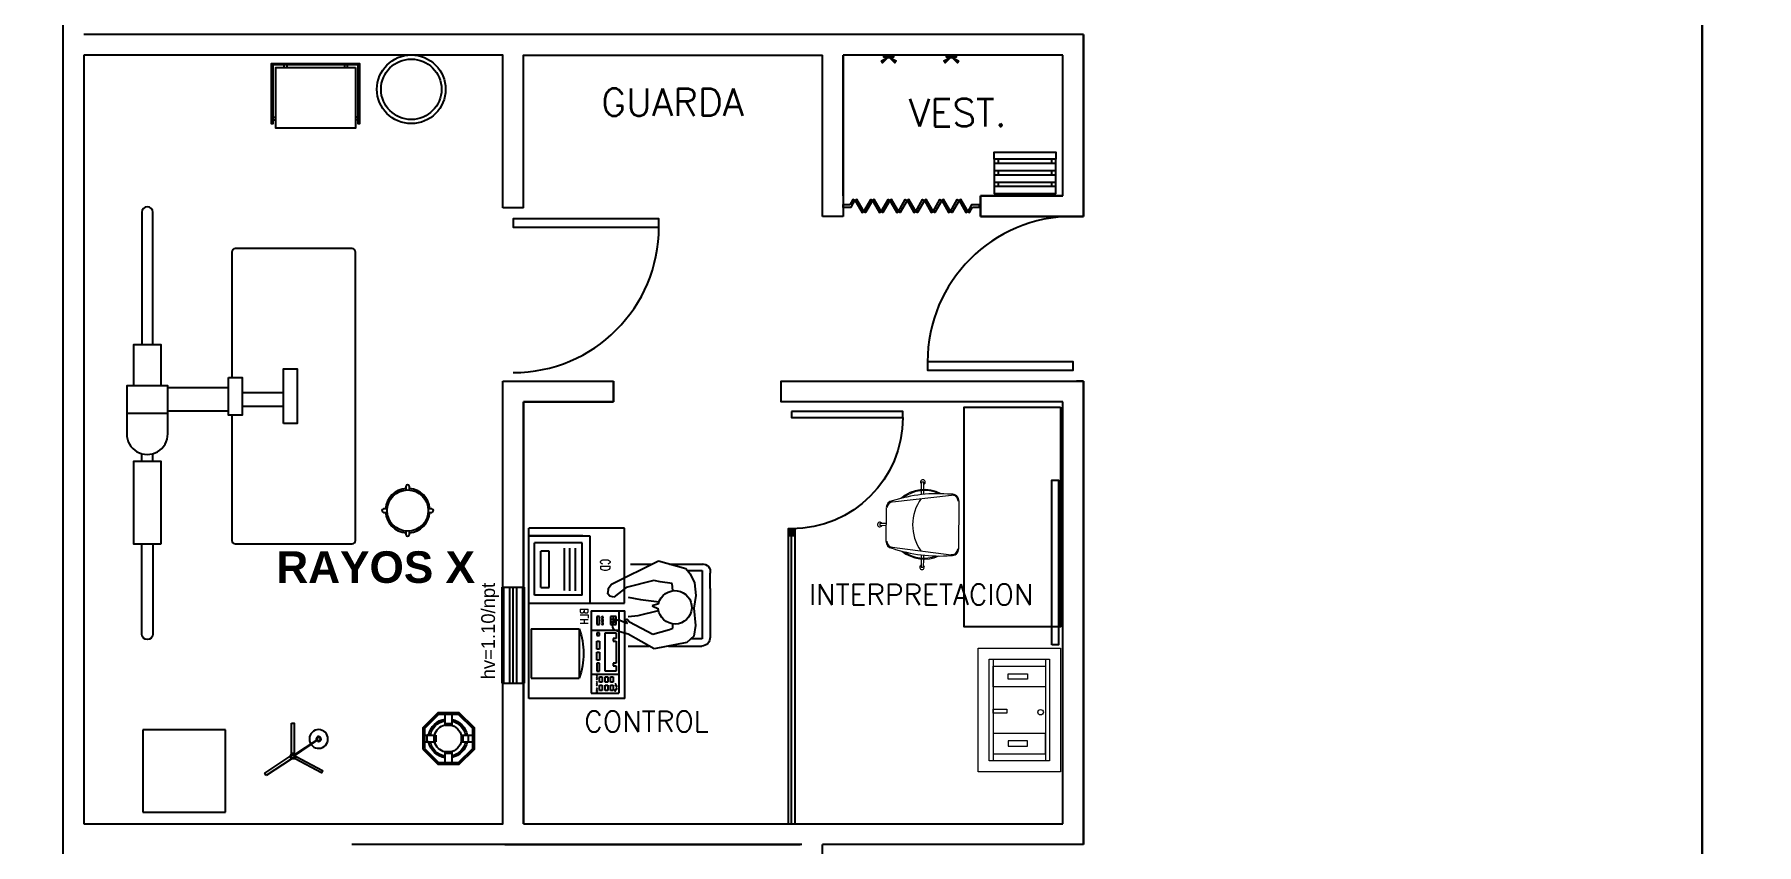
# Model space of a CAD drawing. Header units: millimetres. Extents: x 2523 to 2756, y 378 to 482.
# Drawn here: x 2724.76 to 2737.29, y 393.82 to 399.72 of the extents above; entities that cross this region are included whole.
import ezdxf
from ezdxf.enums import TextEntityAlignment as Align

# ---------------------------------------------------------------- set-up
doc = ezdxf.new("R2010")
doc.units = ezdxf.units.MM
for name, color, linetype in [('CAN', 7, 'Continuous'), ('CANCEL', 6, 'Continuous'), ('M', 5, 'Continuous'), ('MOBILIARIO', 161, 'Continuous'), ('MS', 8, 'Continuous'), ('TEXTOS', 3, 'Continuous')]:
    doc.layers.add(name, color=color, linetype=linetype)
doc.layers.add('MOB', color=161, linetype='Continuous', lineweight=15)
doc.layers.add('MUROS', color=7, linetype='Continuous', lineweight=50)
doc.styles.add('ArialB', font='arialbd.ttf')
doc.styles.add('BOLD', font='GOTHIC.TTF')
doc.styles.add('ROMANS', font='romans.shx')

# ---------------------------------------------------------------- blocks, each defined once
blk = doc.blocks.new('P10')
blk.add_lwpolyline([(-0.9, 0.9), (-0.95, 0.9), (-0.95, 0), (-0.9, 0)], close=True)
blk.add_arc((-0.9, 0), 0.9, 0, 90)
blk = doc.blocks.new('TRATAMIENTOS PB_XREF$0$cubeta')
for p, q in [((-0.025, 0.169), (-0.025, 0.088)), ((-0.025, 0.14), (-0.025, 0.15)), ((0.025, 0.15), (-0.025, 0.15)), ((0.025, 0.169), (0.025, 0.088)), ((0.025, 0.14), (0.025, 0.15)), ((-0.094, 0.019), (-0.175, 0.019)), ((0.175, 0.019), (0.094, 0.019)), ((-0.094, -0.031), (-0.175, -0.031)), ((-0.025, -0.1), (-0.025, -0.181)), ((0.025, -0.1), (0.025, -0.181)), ((0.175, -0.031), (0.094, -0.031)), ((-0.025, -0.14), (-0.025, -0.15)), ((0.025, -0.15), (-0.025, -0.15)), ((0.025, -0.14), (0.025, -0.15))]:
    blk.add_line(p, q)
for points in [[(0.078, 0.182), (0.187, 0.072), (0.187, -0.083), (0.078, -0.193), (-0.078, -0.193), (-0.187, -0.083), (-0.187, 0.072), (-0.078, 0.182)], [(0.072, 0.169), (0.175, 0.067), (0.175, -0.078), (0.072, -0.181), (-0.072, -0.181), (-0.175, -0.078), (-0.175, 0.067), (-0.072, 0.169)]]:
    blk.add_lwpolyline(points, close=True)
for points in [[(-0.106, -0.031), (-0.106, 0.019)], [(-0.094, -0.031), (-0.094, 0.019)], [(-0.025, 0.101), (0.025, 0.101)], [(-0.025, 0.088), (0.025, 0.088)], [(0.094, 0.019), (0.094, -0.031)], [(0.106, 0.019), (0.106, -0.031)], [(0.025, -0.1), (-0.025, -0.1)], [(0.025, -0.112), (-0.025, -0.112)]]:
    blk.add_lwpolyline(points)
for radius, start, end in [(0.142, 100.1042, 172.2026), (0.13, 101.0875, 171.4475), (0.142, 7.7974, 79.8958), (0.13, 8.5525, 78.9125), (0.1, 104.4775, 168.8527), (0.1, 11.1473, 75.5225), (0.142, 192.4276, 259.8958), (0.13, 193.6446, 258.9125), (0.1, 197.8586, 342.1414), (0.142, 280.1042, 347.5724), (0.13, 281.0875, 346.3554)]:
    blk.add_arc((0, 0), radius, start, end)
blk = doc.blocks.new('TRATAMIENTOS PB_XREF$0$charola 01')
for p, q in [((0.39, 0.31), (0.39, 0.29)), ((0.41, 0.31), (0.41, 0.29)), ((0.01, 0.23), (0.03, 0.23)), ((0.01, 0.21), (0.03, 0.21)), ((0.01, -0.21), (0.03, -0.21)), ((0.01, -0.23), (0.03, -0.23)), ((0.39, -0.31), (0.39, -0.29)), ((0.41, -0.31), (0.41, -0.29))]:
    blk.add_line(p, q)
for points in [[(0.01, 0.31), (0.44, 0.31), (0.44, 0.32), (0, 0.32), (0, -0.32), (0.44, -0.32), (0.44, -0.31), (0.01, -0.31)], [(0.03, -0.29), (0.47, -0.29), (0.47, 0.29), (0.03, 0.29)]]:
    blk.add_lwpolyline(points, close=True)
blk = doc.blocks.new('TRATAMIENTOS PB_XREF$0$lampara_pie')
for p, q in [((-0.017, -0.008), (-0.023, 0.001)), ((-0.015, 0.019), (0.013, 0.02)), ((0.011, -0.02), (0.023, 0.002)), ((-0.01, -0.003), (-0.178, -0.117)), ((-0.006, -0.008), (-0.175, -0.121)), ((-0.009, -0.02), (-0.014, -0.013))]:
    blk.add_line(p, q)
for points in [[(0.195, 0.141), (0.206, 0.124), (0.023, 0.002), (0.013, 0.02)], [(-0.015, 0.019), (-0.023, 0.001), (-0.216, 0.103), (-0.207, 0.121)], [(0.011, -0.241), (-0.009, -0.241), (-0.009, -0.021), (0.011, -0.021)]]:
    blk.add_lwpolyline(points, close=True)
for centre, radius in [((0, 0), 0.0102), ((-0.187, -0.126), 0.0131)]:
    blk.add_circle(centre, radius)
for radius, start, end in [(0.0679, 36.7657, 31.9693), (0.0174, 43.7466, 24.9463)]:
    blk.add_arc((-0.187, -0.126), radius, start, end)
blk = doc.blocks.new('TRATAMIENTOS PB_XREF$0$bancio rm2')
for p, q in [((0.6, 0.3), (0, 0.3)), ((0, 0.3), (0, -0.3)), ((0.6, -0.3), (0.6, 0.3)), ((0, -0.3), (0.6, -0.3))]:
    blk.add_line(p, q)
blk = doc.blocks.new('TRATAMIENTOS PB_XREF$0$rayos x 02')
for p, q in [((0.05, 1.14), (0.05, 0.84)), ((0.15, 1.14), (0.15, 0.84)), ((0.015, 0.74), (0.015, 0.3)), ((0.185, 0.74), (0.185, 0.3)), ((0.2, 0.3), (0.2, 0)), ((0.55, 0.19), (0.495, 0.19)), ((0.55, 0.11), (0.495, 0.11))]:
    blk.add_line(p, q)
for points in [[(0.921, 2.194), (0.921, 2.22, 1), (0.896, 2.22), (0.896, 2.194)], [(0.759, 2.057), (0.733, 2.057, 1), (0.733, 2.032), (0.759, 2.032)], [(1.058, 2.032), (1.083, 2.032, 1), (1.083, 2.057), (1.058, 2.057)], [(0.896, 1.895), (0.896, 1.87, 1), (0.921, 1.87), (0.921, 1.895)], [(0.213, 0.765), (1.125, 0.765, 0.414214), (1.15, 0.79), (1.15, 1.64, 0.414214), (1.125, 1.665), (-0.975, 1.665, 0.414214), (-1, 1.64), (-1, 0.79, 0.414214), (-0.975, 0.765), (-0.062, 0.765)], [(0.35, 0.299), (0, 0.3), (0, 0), (0.35, 0, 1.001672), (0.35, 0.299)], [(-0.3, 0.19), (-1.264, 0.19, 1), (-1.264, 0.11), (-0.3, 0.11)], [(1.15, 0.19), (1.808, 0.19, -1), (1.808, 0.11), (1.15, 0.11)]]:
    blk.add_lwpolyline(points, format="xyb")
for points in [[(0.275, 1.14), (-0.125, 1.14), (-0.125, 1.24), (0.275, 1.24)], [(-0.062, 0.74), (-0.062, 0.84), (0.213, 0.84), (0.213, 0.74)], [(1.15, 0.25), (0.55, 0.25), (0.55, 0.05), (1.15, 0.05)]]:
    blk.add_lwpolyline(points, close=True)
blk.add_lwpolyline([(0, 0.25), (-0.3, 0.25), (-0.3, 0.05), (0, 0.05)])
blk.add_circle((0.908, 2.045), 0.15)
for start, end in [(94.4117, 175.5883), (4.4117, 85.5883), (184.4117, 265.5883), (274.4117, 355.5883)]:
    blk.add_arc((0.908, 2.045), 0.162, start, end)
blk = doc.blocks.new('PT100')
blk.add_lwpolyline([(0.95, 0), (0.9, 0), (0.9, 0.9), (0.95, 0.9)], close=True)
blk.add_arc((0.9, 0), 0.9, 90, 180)
blk = doc.blocks.new('TANQ-RM')
at = {"layer": 'MOB'}
for p, q in [((-0.222, 0.429), (-0.222, -0.311)), ((0.158, 0.429), (0.158, -0.311))]:
    blk.add_line(p, q, dxfattribs=at)
for points in [[(0.268, -0.391), (-0.332, -0.391), (-0.332, 0.509), (0.268, 0.509)], [(0.188, -0.311), (-0.252, -0.311), (-0.252, 0.429), (0.188, 0.429)], [(0.158, 0.229), (-0.222, 0.229), (-0.222, 0.379), (0.158, 0.379)], [(0.028, 0.283), (-0.112, 0.283), (-0.112, 0.323), (0.028, 0.323)], [(-0.122, 0.036), (-0.222, 0.036), (-0.222, 0.066), (-0.122, 0.066)], [(0.158, -0.111), (-0.222, -0.111), (-0.222, -0.261), (0.158, -0.261)], [(0.028, -0.165), (-0.112, -0.165), (-0.112, -0.205), (0.028, -0.205)]]:
    blk.add_lwpolyline(points, close=True, dxfattribs=at)
blk.add_circle((0.123, 0.043), 0.02, dxfattribs=at)
blk = doc.blocks.new('SILE')
for p, q in [((0.174, -0.001), (-0.174, 0.001)), ((-0.169, -0.484), (-0.217, -0.054)), ((0.162, -0.486), (0.216, -0.057)), ((-0.311, -0.255), (-0.311, -0.271)), ((-0.259, -0.255), (-0.311, -0.255)), ((-0.258, -0.271), (-0.311, -0.271)), ((-0.223, -0.255), (-0.251, -0.255)), ((-0.221, -0.272), (-0.25, -0.272)), ((0.217, -0.275), (0.24, -0.275)), ((0.219, -0.258), (0.241, -0.258)), ((0.248, -0.275), (0.308, -0.275)), ((0.249, -0.258), (0.308, -0.259)), ((0.308, -0.275), (0.308, -0.259)), ((-0.126, -0.529), (0.119, -0.531)), ((-0.012, -0.53), (-0.012, -0.575)), ((-0.012, -0.575), (0.004, -0.575)), ((0.005, -0.53), (0.004, -0.575))]:
    blk.add_line(p, q)
for centre, radius, start, end in [((-0.174, -0.049), 0.05, 89.5989, 186.3801), ((0.864, -0.151), 1.092, 174.9428, 197.8175), ((-0.174, -0.049), 0.0431, 89.5989, 186.3801), ((-0.866, -0.138), 1.092, 341.3803, 4.255), ((0.173, -0.051), 0.05, 352.8177, 89.5989), ((0.173, -0.051), 0.0431, 352.8177, 89.5989), ((-0.312, -0.262), 0.017, 27.1855, 328.8155), ((-0.005, -0.252), 0.254, 151.2721, 222.0489), ((-0.005, -0.252), 0.246, 155.2235, 218.0975), ((-0.005, -0.252), 0.254, 320.1491, 24.8263), ((-0.005, -0.252), 0.246, 324.6119, 20.3635), ((0.308, -0.268), 0.017, 207.1855, 148.8155), ((0, -0.008), 0.329, 234.2809, 304.9169), ((-0.126, -0.479), 0.05, 186.3801, 269.5989), ((-0.126, -0.479), 0.0431, 186.3801, 269.5989), ((0.119, -0.481), 0.0431, 269.5989, 352.8177), ((0.119, -0.481), 0.05, 269.5989, 352.8177), ((-0.004, -0.575), 0.017, 117.1855, 58.8155)]:
    blk.add_arc(centre, radius, start, end)
blk = doc.blocks.new('SI31')
at = {"layer": 'MOB', "rotation": 89.99999999999999}
blk.add_blockref('SILE', (-0.205, -0.033), dxfattribs=at)
blk = doc.blocks.new('DISP')
at = {"layer": 'MOBILIARIO', "linetype": 'Continuous'}
for p, q in [((0.003, 1.242), (0.7, 1.242)), ((0.003, 0.695), (0.003, 1.242)), ((0.254, 1.185), (0.254, 0.695)), ((0.694, 1.185), (0.254, 1.185)), ((0.306, 1.185), (0.7, 1.185)), ((0.31, 0.754), (0.31, 1.135)), ((0.31, 1.135), (0.658, 1.135)), ((0.658, 0.754), (0.658, 1.135)), ((0.7, 0), (0.7, 1.242)), ((-0.244, 1.003), (-0.443, 0.947)), ((0.097, 0.833), (-0.244, 1.003)), ((0.36, 0.786), (0.36, 1.095)), ((0.4, 0.786), (0.4, 1.095)), ((0.44, 0.788), (0.44, 1.095)), ((0.552, 0.808), (0.552, 1.075)), ((0.552, 1.075), (0.612, 1.075)), ((0.612, 0.808), (0.612, 1.075)), ((-0.62, 0.802), (-0.62, 0.913)), ((-0.324, 0.98, 0), (-0.569, 0.98, 0)), ((-0.564, 0.933), (-0.564, 0.435)), ((-0.454, 0.933, 0), (-0.564, 0.933, 0)), ((-0.475, 0.908), (-0.508, 0.842)), ((-0.443, 0.947), (-0.475, 0.908)), ((-0.04, 0.98, 0), (-0.199, 0.98, 0)), ((-0.62, 0.802), (-0.62, 0.543)), ((-0.508, 0.842), (-0.516, 0.75)), ((-0.35, 0.786), (-0.344, 0.839)), ((-0.344, 0.839), (-0.258, 0.851)), ((-0.258, 0.851), (-0.21, 0.86)), ((-0.21, 0.86), (-0.009, 0.808)), ((-0.009, 0.808), (0.079, 0.738)), ((0.121, 0.802), (0.097, 0.833)), ((0.109, 0.746), (0.124, 0.763)), ((0.119, 0.795), (0.121, 0.802)), ((0.124, 0.763), (0.119, 0.795)), ((0.31, 0.754), (0.658, 0.754)), ((0.612, 0.808), (0.552, 0.808)), ((-0.516, 0.75), (-0.502, 0.659)), ((-0.502, 0.659), (-0.514, 0.533)), ((-0.115, 0.722), (-0.25, 0.706)), ((-0.246, 0.691), (-0.2, 0.676)), ((-0.098, 0.606), (-0.245, 0.642)), ((-0.2, 0.676), (-0.244, 0.654)), ((-0.025, 0.739), (-0.115, 0.722)), ((0.244, 0.639), (0, 0.639)), ((0, 0), (0, 0.639)), ((0.7, 0.695), (0.003, 0.695)), ((0.044, 0.639), (0.044, 0.039)), ((0.054, 0.642, 0), (0.054, 0.642, 0)), ((0.079, 0.738), (0.109, 0.746)), ((0.244, 0.639), (0.244, 0.039)), ((-0.62, 0.543), (-0.62, 0.448)), ((-0.514, 0.533), (-0.502, 0.454)), ((-0.35, 0.512), (-0.35, 0.544)), ((-0.326, 0.503), (-0.35, 0.512)), ((-0.204, 0.47), (-0.326, 0.503)), ((-0.034, 0.558), (-0.204, 0.47)), ((-0.025, 0.599), (-0.098, 0.606)), ((-0.019, 0.577), (-0.034, 0.558)), ((-0.019, 0.551), (-0.008, 0.565)), ((-0.015, 0.549), (-0.019, 0.551)), ((0.036, 0.571), (-0.015, 0.549)), ((0.064, 0.539), (0.064, 0.599)), ((0.064, 0.599), (0.104, 0.599)), ((0.104, 0.579), (0.064, 0.579)), ((0.104, 0.559), (0.064, 0.559)), ((0.104, 0.539), (0.064, 0.539)), ((0.084, 0.599), (0.084, 0.539)), ((0.104, 0.599), (0.104, 0.539)), ((0.184, 0.539), (0.184, 0.599)), ((0.184, 0.599), (0.204, 0.599)), ((0.204, 0.539), (0.184, 0.539)), ((0.204, 0.599), (0.204, 0.539)), ((0.682, 0.509), (0.332, 0.509)), ((0.332, 0.509), (0.332, 0.149)), ((0.682, 0.509), (0.682, 0.149)), ((-0.564, 0.435), (-0.48, 0.435)), ((-0.318, 0.383), (-0.56, 0.383)), ((-0.502, 0.454), (-0.45, 0.409)), ((-0.45, 0.409), (-0.213, 0.363)), ((-0.213, 0.363), (-0.025, 0.47)), ((-0.025, 0.383), (-0.177, 0.383)), ((-0.025, 0.47), (0.071, 0.497)), ((0.039, 0.49, 0), (0.04, 0.489, 0)), ((0.041, 0.487, 0), (0.041, 0.487, 0)), ((0.244, 0.499), (0.044, 0.499)), ((0.144, 0.479), (0.064, 0.479)), ((0.064, 0.479), (0.064, 0.439)), ((0.064, 0.439), (0.084, 0.439)), ((0.084, 0.419), (0.064, 0.419)), ((0.064, 0.419), (0.064, 0.259)), ((0.084, 0.439), (0.084, 0.419)), ((0.144, 0.199), (0.144, 0.479)), ((0.184, 0.479), (0.204, 0.479)), ((0.184, 0.459), (0.184, 0.479)), ((0.204, 0.459), (0.184, 0.459)), ((0.204, 0.419), (0.184, 0.419)), ((0.184, 0.419), (0.184, 0.359)), ((0.204, 0.479), (0.204, 0.459)), ((0.204, 0.359), (0.204, 0.419)), ((0.064, 0.259), (0.084, 0.259)), ((0.084, 0.259), (0.084, 0.239)), ((0.184, 0.359), (0.204, 0.359)), ((0.184, 0.339), (0.184, 0.279)), ((0.204, 0.339), (0.184, 0.339)), ((0.184, 0.279), (0.204, 0.279)), ((0.184, 0.199), (0.184, 0.259)), ((0.184, 0.259), (0.204, 0.259)), ((0.204, 0.279), (0.204, 0.339)), ((0.204, 0.259), (0.204, 0.199)), ((0.244, 0.179), (0.044, 0.179)), ((0.084, 0.239), (0.064, 0.239)), ((0.064, 0.239), (0.064, 0.199)), ((0.064, 0.199), (0.144, 0.199)), ((0.084, 0.159), (0.084, 0.119)), ((0.104, 0.159), (0.084, 0.159)), ((0.104, 0.119), (0.104, 0.159)), ((0.124, 0.159), (0.124, 0.119)), ((0.144, 0.159), (0.124, 0.159)), ((0.144, 0.119), (0.144, 0.159)), ((0.184, 0.159), (0.164, 0.159)), ((0.164, 0.159), (0.164, 0.119)), ((0.204, 0.199), (0.184, 0.199)), ((0.184, 0.119), (0.184, 0.159)), ((0.682, 0.149), (0.332, 0.149)), ((0, 0), (0.7, 0)), ((0.244, 0.039), (0.044, 0.039)), ((0.084, 0.119), (0.104, 0.119)), ((0.104, 0.099), (0.084, 0.099)), ((0.084, 0.099), (0.084, 0.059)), ((0.084, 0.059), (0.104, 0.059)), ((0.104, 0.059), (0.104, 0.099)), ((0.124, 0.119), (0.144, 0.119)), ((0.124, 0.099), (0.124, 0.059)), ((0.144, 0.099), (0.124, 0.099)), ((0.124, 0.059), (0.144, 0.059)), ((0.144, 0.059), (0.144, 0.099)), ((0.164, 0.119), (0.184, 0.119)), ((0.164, 0.099), (0.164, 0.059)), ((0.184, 0.099), (0.164, 0.099)), ((0.164, 0.059), (0.184, 0.059)), ((0.184, 0.059), (0.184, 0.099))]:
    blk.add_line(p, q, dxfattribs=at)
at = {"layer": 'MOBILIARIO', "linetype": 'Continuous', "elevation": 0}
blk.add_lwpolyline([(-0.011, 0.487), (-0.011, 0.487), (-0.011, 0.487)], dxfattribs=at)
at = {"layer": 'MOBILIARIO', "linetype": 'Continuous'}
for centre, radius in [((0.163, 0.569), 0.006), ((0.163, 0.546), 0.006), ((0.164, 0.591), 0.006), ((0.204, 0.161), 0.004), ((0.204, 0.144), 0.004), ((0.06, 0.091), 0.004), ((0.06, 0.072), 0.004), ((0.068, 0.103), 0.004), ((0.07, 0.059), 0.004), ((0.204, 0.118), 0.004), ((0.204, 0.1), 0.004), ((0.204, 0.071), 0.004), ((0.204, 0.053), 0.004)]:
    blk.add_circle(centre, radius, dxfattribs=at)
for centre, radius, start, end in [((-0.566, 0.925), 0.0557, 86.1216, 192.0274), ((-0.365, 0.665), 0.122, 12.4064, 354.6302), ((-0.014, 0.57), 0.00849, 317.8128, 127.7903), ((0.047, 0.531), 0.0419, 305.3085, 105.9929), ((0.844, 0.329), 0.543, 160.626, 199.374), ((-0.559, 0.444), 0.0611, 176.4916, 269.4168)]:
    blk.add_arc(centre, radius, start, end, dxfattribs=at)
at = {"layer": 'MOBILIARIO', "linetype": 'Continuous', "style": 'ROMANS'}
for s, height, width, p, p2 in [('CD', 0.07, 0.686923, (0.108, 1.018), (0.108, 0.929)), ('BLH', 0.0593, 0.744184, (0.266, 0.659), (0.266, 0.541))]:
    blk.add_text(s, height=height, rotation=270, dxfattribs=dict(at, width=width)).set_placement(p, p2, align=Align.FIT)
blk = doc.blocks.new('CORT1')
for points in [[(-0.944, -0.008), (-0.994, -0.008), (-0.994, 0.008), (-0.935, 0.008), (-0.908, -0.04), (-0.921, -0.047)], [(-0.905, -0.04), (-0.855, 0.047), (-0.842, 0.04), (-0.892, -0.047)], [(-0.779, -0.04), (-0.829, 0.047), (-0.842, 0.04), (-0.792, -0.047)], [(-0.779, -0.04), (-0.729, 0.047), (-0.716, 0.04), (-0.766, -0.047)], [(-0.653, -0.04), (-0.703, 0.047), (-0.716, 0.04), (-0.666, -0.047)], [(-0.653, -0.04), (-0.603, 0.047), (-0.59, 0.04), (-0.64, -0.047)], [(-0.527, -0.04), (-0.577, 0.047), (-0.59, 0.04), (-0.54, -0.047)], [(-0.527, -0.04), (-0.477, 0.047), (-0.464, 0.04), (-0.514, -0.047)], [(-0.401, -0.04), (-0.451, 0.047), (-0.464, 0.04), (-0.414, -0.047)], [(-0.401, -0.04), (-0.351, 0.047), (-0.338, 0.04), (-0.388, -0.047)], [(-0.275, -0.04), (-0.325, 0.047), (-0.338, 0.04), (-0.288, -0.047)], [(-0.275, -0.04), (-0.225, 0.047), (-0.212, 0.04), (-0.262, -0.047)], [(-0.149, -0.04), (-0.199, 0.047), (-0.212, 0.04), (-0.162, -0.047)], [(-0.149, -0.04), (-0.099, 0.047), (-0.086, 0.04), (-0.136, -0.047)], [(-0.05, 0.008), (0, 0.008), (0, -0.008), (-0.059, -0.008), (-0.086, 0.04), (-0.073, 0.047)]]:
    blk.add_lwpolyline(points, close=True)
blk = doc.blocks.new('OB025GS')
blk.add_lwpolyline([(-0.0243, 0.015), (-0.0243, 0.02), (-0.0135, 0.02), (-0.053, 0.0425), (-0.045, 0.0565), (-0.0085, 0.02), (0.0085, 0.02), (0.045, 0.0565), (0.053, 0.0425), (0.0135, 0.02), (0.0243, 0.02), (0.0243, 0.015)])
blk.add_lwpolyline([(-0.035, 0), (-0.035, 0.015), (0.035, 0.015), (0.035, 0)], close=True)
blk = doc.blocks.new('91040269')
at = {"color": 8}
for p, q in [((0, -0.05), (0, -0.083)), ((0.03, -0.05), (0.03, -0.083)), ((0.42, -0.083), (0.42, -0.05)), ((0.45, -0.083), (0.45, -0.05)), ((0, -0.133), (0, -0.167)), ((0, -0.217), (0, -0.25)), ((0.03, -0.133), (0.03, -0.167)), ((0.03, -0.217), (0.03, -0.25)), ((0.42, -0.167), (0.42, -0.133)), ((0.42, -0.25), (0.42, -0.217)), ((0.45, -0.167), (0.45, -0.133)), ((0.45, -0.25), (0.45, -0.217))]:
    blk.add_line(p, q, dxfattribs=at)
for points in [[(0.45, -0.05), (0.45, 0), (0, 0), (0, -0.05)], [(0.45, -0.133), (0.45, -0.083), (0, -0.083), (0, -0.133)], [(0.45, -0.217), (0.45, -0.167), (0, -0.167), (0, -0.217)], [(0.45, -0.25), (0.45, -0.3), (0, -0.3), (0, -0.25)]]:
    blk.add_lwpolyline(points, close=True)

msp = doc.modelspace()

# ---------------------------------------------------------------- linework, layer by layer
at = {"layer": 'CAN'}
msp.add_line((2732.3902, 397.1982), (2732.3402, 397.1982), dxfattribs=at)
at = {"layer": 'CANCEL'}
for p, q in [((2730.2402, 396.1232), (2730.2402, 393.9732, -0.0019)), ((2730.2652, 393.9732, -0.0019), (2730.2652, 396.1232)), ((2730.2902, 396.1232), (2730.2902, 393.9732, -0.0019)), ((2728.2152, 394.9982), (2728.2152, 395.6982)), ((2728.2402, 394.9982), (2728.2402, 395.6982)), ((2728.2652, 394.9982), (2728.2652, 395.6982))]:
    msp.add_line(p, q, dxfattribs=at)
msp.add_lwpolyline([(2730.2902, 396.1232), (2730.2402, 396.1232), (2730.2402, 396.0732), (2730.2902, 396.0732)], close=True, dxfattribs=at)
msp.add_solid([(2730.2902, 396.1232), (2730.2402, 396.1232), (2730.2902, 396.0732), (2730.2402, 396.0732)], dxfattribs=at)
at = {"layer": 'M'}
for p, q in [((2724.9652, 393.3232, -0.0019), (2724.9652, 400.1877, -0.0005)), ((2732.3902, 399.7232, -0.0019), (2725.1152, 399.7232, -0.0019)), ((2732.3902, 398.3982), (2732.3902, 399.7232)), ((2732.3902, 399.7232), (2732.3902, 398.3982)), ((2725.1152, 399.5732, -0.0001), (2725.1152, 393.9732, -0.0019)), ((2730.4902, 398.3982), (2730.4902, 399.5732)), ((2730.4902, 398.3982), (2730.4902, 399.5732)), ((2730.6402, 399.5732), (2730.6402, 398.3982)), ((2730.6402, 398.5482), (2730.6402, 399.5732)), ((2732.2402, 399.5732, -0.0019), (2730.6402, 399.5732, -0.0019)), ((2730.6402, 399.5732), (2730.6402, 398.3982)), ((2732.2402, 398.5482), (2732.2402, 399.5732)), ((2732.2402, 398.5482), (2731.6402, 398.5482)), ((2731.6402, 398.5482), (2731.6402, 398.3982)), ((2731.6402, 398.3982), (2731.6402, 398.5482)), ((2731.6402, 398.5482), (2732.2402, 398.5482)), ((2731.6402, 398.3982), (2732.3902, 398.3982)), ((2732.3902, 398.3982), (2731.6402, 398.3982)), ((2728.1652, 395.6982), (2728.1652, 397.1982)), ((2728.1652, 397.1982), (2728.9702, 397.1982)), ((2728.1652, 397.1982), (2728.9702, 397.1982)), ((2728.9702, 397.1982), (2728.9702, 397.0482)), ((2728.9702, 397.0482), (2728.9702, 397.1982)), ((2728.9702, 397.1982), (2728.9702, 397.0482)), ((2730.1902, 397.0482), (2730.1902, 397.1982)), ((2730.1902, 397.1982), (2732.3902, 397.1982)), ((2732.3902, 393.8232, -0.0019), (2732.3902, 397.1982)), ((2732.3902, 397.1982), (2732.3902, 393.8232, -0.0019)), ((2728.3152, 395.6982), (2728.3152, 397.0482)), ((2728.3152, 397.0482), (2728.9702, 397.0482)), ((2728.9702, 397.0482), (2728.3152, 397.0482)), ((2728.3152, 397.0482), (2728.3152, 395.6982)), ((2732.2402, 397.0482), (2730.1902, 397.0482)), ((2732.2402, 394.7482), (2732.2402, 397.0482)), ((2732.2402, 393.9732, -0.0019), (2732.2402, 397.0482)), ((2732.2402, 393.9732, -0.0019), (2732.2402, 397.0482)), ((2728.1652, 395.6982), (2728.3152, 395.6982)), ((2728.1652, 395.6982), (2728.3152, 395.6982)), ((2728.1652, 395.6982), (2728.3152, 395.6982)), ((2728.1652, 393.9732, -0.0019), (2728.1652, 394.9982)), ((2728.1652, 394.9982), (2728.3152, 394.9982)), ((2728.3152, 393.9732, -0.0019), (2728.3152, 394.9982)), ((2728.3152, 394.9982), (2728.3152, 393.9732, -0.0019)), ((2728.3152, 393.9732, -0.0019), (2732.2402, 393.9732, -0.0019)), ((2730.4902, 393.9732, -0.0019), (2732.2402, 393.9732, -0.0019)), ((2730.3402, 393.8232, -0.0019), (2727.0652, 393.8232, -0.0019)), ((2728.1777, 393.8232, -0.0019), (2730.3277, 393.8232, -0.0019)), ((2732.3902, 393.8232, -0.0019), (2730.4902, 393.8232, -0.0019)), ((2730.4902, 391.8732, -0.0019), (2730.4902, 393.8232, -0.0019))]:
    msp.add_line(p, q, dxfattribs=at)
at = {"layer": 'M', "elevation": -0.0019}
for points in [[(2728.1652, 398.4607), (2728.1652, 399.5732), (2725.1152, 399.5732)], [(2728.3152, 398.4607), (2728.3152, 399.5732), (2730.4902, 399.5732)], [(2725.1152, 393.9732), (2727.0652, 393.9732)], [(2730.2652, 393.9732), (2730.4152, 393.9732)], [(2732.3902, 393.8232), (2732.3902, 393.9732)]]:
    msp.add_lwpolyline(points, dxfattribs=at)
at = {"layer": 'M'}
for points in [[(2728.3152, 398.4607), (2728.1652, 398.4607)], [(2730.6402, 398.3982), (2730.4902, 398.3982)], [(2728.1652, 395.6982), (2728.1652, 397.1982)], [(2732.2402, 397.0482), (2730.1902, 397.0482), (2730.1902, 397.1982), (2732.3902, 397.1982)], [(2725.1152, 393.9732), (2728.1652, 393.9732), (2728.1652, 394.9982)]]:
    msp.add_lwpolyline(points, dxfattribs=at)
at = {"layer": 'MOBILIARIO'}
msp.add_line((2732.2402, 397.0482), (2731.3152, 397.0482), dxfattribs=at)
for points in [[(2732.2231, 397.0079), (2732.2231, 395.4079), (2731.5231, 395.4079), (2731.5231, 397.0079)], [(2732.1597, 395.2782), (2732.1597, 396.4782), (2732.2097, 396.4782), (2732.2097, 395.2782)]]:
    msp.add_lwpolyline(points, close=True, dxfattribs=at)
for radius in [0.25, 0.22]:
    msp.add_circle((2727.4979, 399.3237, -0.0019), radius, dxfattribs=at)
at = {"layer": 'MS'}
for points in [[(2736.8942, 378.2662), (2717.3183, 378.2662), (2717.3183, 476.1288), (2736.8942, 476.1288)], [(2736.8942, 407.121), (2755.796, 407.121), (2755.796, 381.2436), (2736.8942, 381.2436)]]:
    msp.add_lwpolyline(points, close=True, dxfattribs=at)
at = {"layer": 'MUROS', "color": 2}
for p, q in [((2728.1652, 394.9982), (2728.1652, 395.6982)), ((2728.3152, 394.9982), (2728.3152, 395.6982))]:
    msp.add_line(p, q, dxfattribs=at)

# ---------------------------------------------------------------- block references
at = {"layer": 'CANCEL'}
for name, p, xscale, yscale, zscale, rotation in [('P10', (2728.2402, 397.2605), 1.177862400189042, 1.177862400189042, 1.177862400189042, 269.9999999999996), ('P10', (2732.3152, 398.3982), 1.177862399999867, 1.177862399999867, 1.177862399999867, 90), ('PT100', (2730.2652, 396.1232), -0.900000000000091, 0.8999999999999773, 0.9, 270)]:
    msp.add_blockref(name, p, dxfattribs=dict(at, xscale=xscale, yscale=yscale, zscale=zscale, rotation=rotation))
at = {"layer": 'MOBILIARIO', "xscale": -1}
for name, p, rotation in [('TRATAMIENTOS PB_XREF$0$charola 01', (2726.801, 399.5117, -0.0019), 90), ('CORT1', (2731.6338, 398.4732), 180), ('DISP', (2729.0523, 394.8862), 359.999999999974), ('TRATAMIENTOS PB_XREF$0$cubeta', (2727.7642, 394.5961), 90)]:
    msp.add_blockref(name, p, dxfattribs=dict(at, rotation=rotation))
at = {"layer": 'MOBILIARIO'}
for name, p, rotation in [('OB025GS', (2730.9731, 399.5732, -0.0019), 180), ('OB025GS', (2731.4277, 399.5732, -0.0019), 180), ('91040269', (2732.1902, 398.5652), 180), ('TRATAMIENTOS PB_XREF$0$rayos x 02', (2725.4269, 397.1637), 270), ('SI31', (2731.2786, 396.1175), 180), ('TRATAMIENTOS PB_XREF$0$lampara_pie', (2726.6368, 394.4662), 180), ('TRATAMIENTOS PB_XREF$0$bancio rm2', (2725.8452, 394.0583, -0.0019), 90)]:
    msp.add_blockref(name, p, dxfattribs=dict(at, rotation=rotation))
msp.add_blockref('TANQ-RM', (2731.9553, 394.744), dxfattribs=at)

# ---------------------------------------------------------------- texts
at = {"style": 'ArialB'}
msp.add_text('RAYOS X', height=0.23, dxfattribs=at).set_placement((2726.5156, 395.7291))
at = {"layer": 'MOBILIARIO', "insert": (2728.1373, 395.7296), "char_height": 0.1, "attachment_point": 9, "rotation": 90, "style": 'BOLD'}
msp.add_mtext('hv=1.10/npt', dxfattribs=at)
at = {"layer": 'TEXTOS', "style": 'ROMANS'}
for s, height, p in [('GUARDA', 0.2, (2728.8808, 399.13)), ('VEST.', 0.2, (2731.1189, 399.0532, -0.0019)), ('INTERPRETACION', 0.15, (2730.3925, 395.5691)), ('CONTROL', 0.15, (2728.757, 394.6455))]:
    msp.add_text(s, height=height, rotation=360, dxfattribs=at).set_placement(p)

doc.saveas('drawing.dxf')
